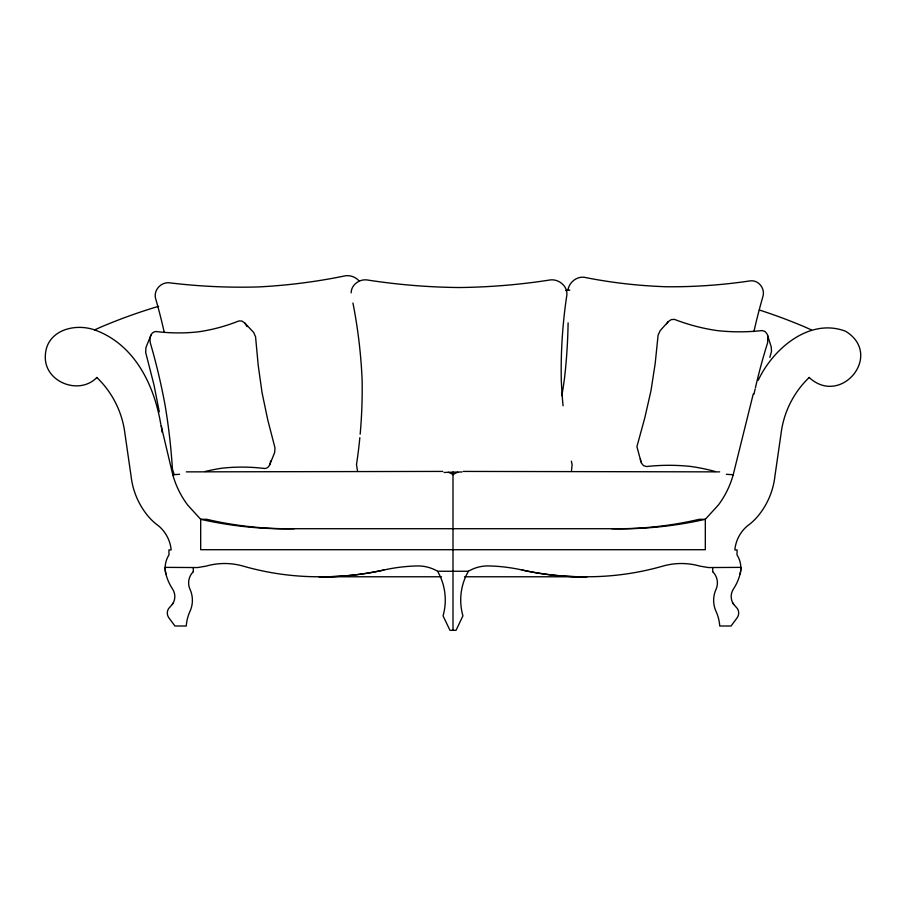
<?xml version="1.0" encoding="UTF-8"?>
<svg xmlns="http://www.w3.org/2000/svg" width="906" height="906" viewBox="0 0 906 906"><rect width="100%" height="100%" fill="white"/><g stroke="black" fill="none" stroke-linecap="round" stroke-linejoin="round"><path stroke-width="1.36" d="M351.154 292.819C351.2 284.858 359.297 278.969 366.907 279.92A616.567 584.812 21.5 0 0 458.855 287.53A618.605 586.748 21.5 0 0 550.327 279.92C558.764 278.901 567.62 286.013 566.884 294.824A551.777 523.362 21.5 0 0 561.267 379.739A549.829 521.505 21.5 0 0 563.056 405.797M270.577 460.995C270.464 464.291 268.595 468.493 264.79 468.515A510.033 299.943 78.8 0 0 222.23 468.175A509.274 299.49 78.8 0 0 205.039 471.539M567.926 289.977C569.149 282.491 576.499 276.33 584.166 277.281A646.759 553.543 -60.8 0 0 666.272 286.749A641.289 548.866 -60.8 0 0 750.281 280.86C758.503 279.807 765.196 288.425 762.999 296.194A533.759 456.828 -60.8 0 0 753.917 331.63M571.505 470.588L572.105 464.653A549.829 521.505 21.5 0 1 571.369 461.154M753.248 394.008L733.214 474.733L726.352 474.302M769.862 357.36L771.504 351.426L771.199 346.828L767.212 334.189L765.06 331.505L762.105 330.577A505.333 313.85 -77 0 1 717.246 330.599A505.038 313.68 -77 0 1 674.528 319.41L671.369 319.546L668.311 321.573L660.18 330.645L658.096 335.22L655.174 363.623L650.972 390.746L644.857 417.632L636.907 446.681L641.301 462.932L643.464 465.616L646.42 466.545A505.333 313.85 -77 0 1 691.278 466.522A505.038 313.68 -77 0 1 715.321 471.539M269.66 464.925L274.665 452.49L274.982 447.881L267.712 419.716L262.072 392.74L258.233 365.537L255.56 336.794L253.68 332.468L244.869 323.125L241.981 321.075L238.98 320.917A509.274 299.49 78.8 0 1 198.391 331.834A510.033 299.943 78.8 0 1 155.832 331.505C150.271 331.89 149.264 339.104 150.464 343.442A369.376 217.225 78.8 0 1 165.175 405.752A368.697 216.828 78.8 0 1 172.412 469.002L174.167 474.653M150.962 335.084L145.945 347.519L145.662 352.4L153.941 384.756L159.286 411.788M758.265 380.203C772.909 348.867 809.488 317.451 845.592 331.256C883.973 354.744 841.006 407.145 809.126 377.44M712.705 571.709A15.629 15.629 0 0 1 716.046 589.308A26.5 26.5 0 0 0 716 611.312A42.435 42.435 0 0 1 719.749 626.001L731.063 626.001L737.405 617.416A8.165 8.165 0 0 0 737.405 608.583L733.679 604.381A13.556 13.556 0 0 1 733.418 589.059A49.66 49.66 0 0 0 740.111 573.906A24.326 24.326 0 0 0 740.836 567.371L708.469 567.564L699.964 566.137A67.474 67.474 0 0 0 662.739 566.137A274.212 274.212 0 0 1 587.077 576.76L576.159 576.68A283.057 283.057 0 0 1 522.094 569.999A171.562 171.562 0 0 0 488.934 565.933A38.346 38.346 0 0 0 468.391 571.256L466.59 574.687A57.633 57.633 0 0 0 462.921 615.853L456.035 630.338L449.965 630.338L443.057 615.842A57.633 57.633 0 0 0 439.399 574.687L437.598 571.267A38.346 38.346 0 0 0 417.066 565.956A171.562 171.562 0 0 0 383.895 569.999A283.057 283.057 0 0 1 329.841 576.68L318.923 576.771A274.212 274.212 0 0 1 243.261 566.137A67.474 67.474 0 0 0 206.036 566.137L197.531 567.564L165.164 567.371A24.326 24.326 0 0 0 165.889 573.906A49.66 49.66 0 0 0 172.582 589.081A13.533 13.533 0 0 1 172.333 604.381L168.595 608.583A8.165 8.165 0 0 0 168.595 617.416L174.937 626.001L186.262 626.001A42.435 42.435 0 0 1 190 611.312A26.5 26.5 0 0 0 190 589.285A15.629 15.629 0 0 1 193.295 571.709M172.321 604.381L173.182 602.988M666.635 323.782L668.311 321.573M96.874 377.44C79.479 395.673 44.632 382.287 45.3 356.681C45.493 330.871 73.726 322.672 94.598 329.897C134.575 344.246 154.258 384.971 160.792 424.325M94.598 329.897L100.974 327.032A542.501 542.501 0 0 1 158.641 306.296M186.319 471.867L442.808 471.426M179.648 474.302L172.786 474.733L161.109 425.594M463.193 471.426L719.681 471.867M172.774 474.733A91.982 91.982 0 0 0 187.542 504.891L200.679 519.308A384.212 384.212 0 0 0 294.393 528.708L611.607 528.719A384.212 384.212 0 0 0 705.321 519.308L718.469 504.902A91.982 91.982 0 0 0 733.226 474.733M437.598 571.267L468.402 571.267M441.471 576.771L318.923 576.771A283.193 283.193 0 0 0 383.906 569.999M464.529 576.771L587.077 576.771A283.193 283.193 0 0 1 522.094 569.999M811.402 329.897L805.026 327.032A542.501 542.501 0 0 0 759.353 310.011M358.889 280.724C355.56 277.043 350.452 275.118 345.514 275.764A631.165 578.606 49.2 0 1 258.289 286.942A627.915 575.627 49.2 0 1 169.331 282.797C161.008 281.891 153.408 290.18 155.56 298.402A541.471 496.386 49.2 0 1 164.28 332.479M244.869 323.125L247.078 326.658M732.818 602.988L733.679 604.381M357.451 470.588L356.488 464.653A551.777 523.362 21.5 0 0 359.841 437.677M767.676 335.39L767.688 342.536A370.996 230.418 -77 0 0 755.445 387.655M640.848 461.732L640.372 459.002M161.257 425.39L162.106 432.196M712.716 567.564L712.716 571.697M453 471.924L453 630.338M193.284 567.564L193.284 571.697M753.985 394.167A370.996 230.418 -77 0 1 755.151 388.957M444.065 472.49A618.605 586.748 21.5 0 1 461.958 471.981M360.169 434.144A551.777 523.362 21.5 0 0 362.106 379.739A549.829 521.505 21.5 0 0 352.944 303.012M165.877 573.906A24.439 24.439 0 0 1 168.969 554.88L168.935 549.931L171.155 549.931A35.821 35.821 0 0 0 158.765 526.024A57.939 57.939 0 0 1 146.681 514.415A75.787 75.787 0 0 1 131.064 476.024L124.96 433.781A93.488 93.488 0 0 0 96.829 377.485M448.198 472.275A17.203 17.203 0 0 1 453.011 474.721A17.203 17.203 0 0 1 457.802 472.275M294.393 528.708A359.489 359.489 0 0 1 206.749 519.308L200.679 519.308L200.679 549.704L705.321 549.704L705.321 519.308L699.251 519.308A359.489 359.489 0 0 1 611.607 528.708M561.867 395.718A533.759 456.828 -60.8 0 0 564.563 377.802A538.911 461.245 -60.8 0 0 568.107 322.864M740.123 573.906A24.439 24.439 0 0 0 737.031 554.88L737.065 549.931L734.845 549.931A35.821 35.821 0 0 1 747.235 526.024A57.939 57.939 0 0 0 759.319 514.415A75.787 75.787 0 0 0 774.936 476.024L781.04 433.781A93.488 93.488 0 0 1 809.171 377.485M565.808 290.622A411.098 411.098 0 0 1 569.829 290.09"/></g></svg>
